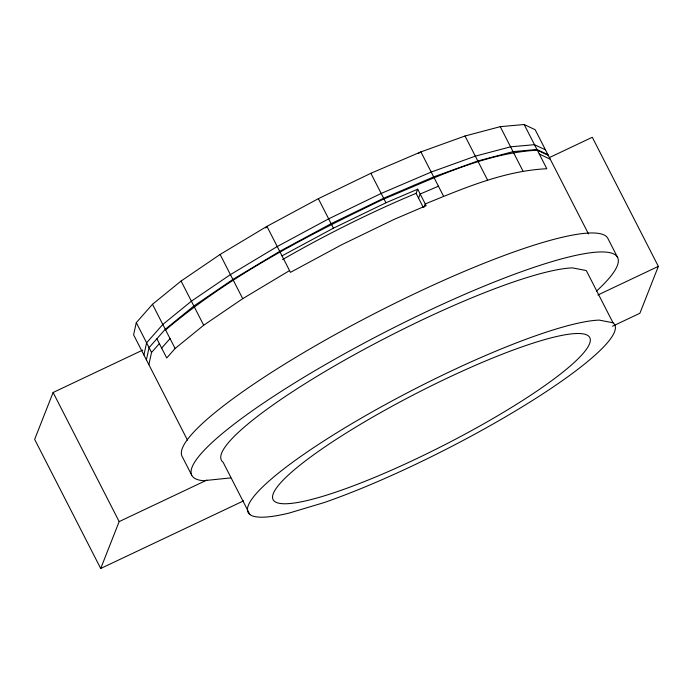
<?xml version="1.0" encoding="UTF-8"?>
<svg xmlns="http://www.w3.org/2000/svg" width="693" height="693" viewBox="0 0 693 693"><rect width="100%" height="100%" fill="white"/><g stroke="black" fill="none" stroke-linecap="round" stroke-linejoin="round"><path stroke-width="1.04" d="M588.522 233.983L535.169 129.721L524.177 124.515L500.251 126.663L465.02 136.001L420.894 151.906L370.868 173.285L318.347 198.683L266.926 226.368L220.105 254.461L181.072 281.037L152.486 304.296L136.296 322.643L133.602 334.832L187.465 440.09M143.919 354.989L146.613 342.801L162.803 324.454L191.389 301.195L230.422 274.619L277.243 246.526L328.664 218.841L381.176 193.442L431.211 172.063L475.337 156.159L510.568 146.821L534.494 144.681L545.486 149.879M146.388 359.814L149.073 347.626L165.263 329.279L193.858 306.02L232.891 279.444L279.712 251.351L331.133 223.666L383.645 198.267L433.671 176.888L477.806 160.984L513.037 151.646L536.962 149.497L547.955 154.704M148.856 364.648L151.55 352.46L159.373 343.589M142.706 350.086L53.11 392.498L34.65 439.379L100.71 568.485L243.581 500.857M100.71 568.485L119.17 521.595L206.826 480.102M282.545 259.589A205.925 33.983 -27.1 0 1 416.095 193.338L417.723 189.198L426.16 205.682L394.386 219.257L341.874 244.655L290.454 272.349L266.926 226.368L265.592 227.954M418.555 198.155L420.192 194.014L438.444 186.209M423.943 207.242L425.259 203.915C464.267 188.054 504.227 170.816 546.803 168.728L524.177 124.515M549.341 157.606L592.29 137.275L658.35 266.372L639.89 313.262L612.491 326.23M161.668 348.085L170.036 338.6M289.553 270.573L242.723 298.666L203.69 325.242L175.104 348.501L166.736 357.986L156.895 338.756M165.601 329.937C230.743 274.826 307.423 235.542 383.983 198.926C433.194 178.742 483.342 153.283 537.3 150.164L548.293 155.362M418.182 153.534L420.894 151.906L443.511 196.11M282.016 255.856L333.437 228.17L385.958 202.772L417.723 189.198M597.834 295.019L658.35 266.372M230.734 477.91L203.395 480.708A239.154 39.475 -27.1 0 1 417.134 316.155A239.154 39.475 -27.1 0 1 596.352 291.216M613.019 322.782L599.194 320.097A205.925 33.983 -27.1 0 0 334.684 434.087A205.925 33.983 -27.1 0 0 288.92 513.123L323.891 502.65A205.925 33.983 -27.1 0 0 528.179 403.17A205.925 33.983 -27.1 0 0 613.019 322.782L586.295 270.556L572.47 267.879A205.925 33.983 -27.1 0 0 351.758 356.15A205.925 33.983 -27.1 0 0 223.12 462.257L249.844 514.483M539.267 154.011L550.259 159.208M617.688 257.623L607.978 238.643A239.154 39.475 -27.1 0 0 377.988 311.798A239.154 39.475 -27.1 0 0 182.016 456.211L191.736 475.19M500.251 126.663L522.877 170.868M465.02 136.001L487.647 180.206M416.095 193.338L423.163 207.155M370.868 173.285L385.958 202.772M318.347 198.683L333.437 228.17M220.105 254.461L242.723 298.666M181.072 281.037L203.69 325.242M152.486 304.296L175.104 348.501M136.296 322.643L151.55 352.46M53.11 392.498L119.17 521.595M359.554 483.463A177.858 29.357 -27.1 0 0 590.098 338.427A177.858 29.357 -27.1 0 0 344.646 434A177.858 29.357 -27.1 0 0 359.554 483.463"/></g></svg>
